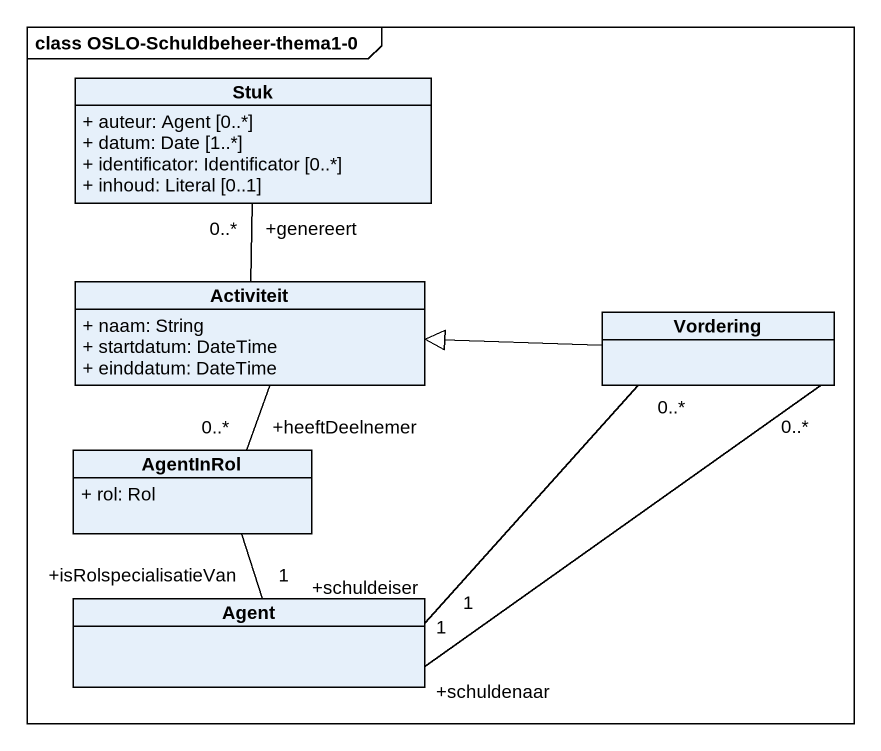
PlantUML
@startuml
mainframe class OSLO-Schuldbeheer-thema1-0
hide circle
hide empty members
skinparam classAttributeIconSize 0
class Stuk {
  + auteur: Agent [0..*]
  + datum: Date [1..*]
  + identificator: Identificator [0..*]
  + inhoud: Literal [0..1]
}
class Activiteit {
  + naam: String
  + startdatum: DateTime
  + einddatum: DateTime
}
class Vordering
class AgentInRol {
  + rol: Rol
}
class "Agent" as Agent_
Activiteit -up- "+genereert\n0..*" Stuk
Activiteit -- "+heeftDeelnemer\n0..*" AgentInRol
Vordering -left-|> Activiteit
Vordering "0..*" -- "+schuldenaar\n1" Agent_
Vordering "0..*" -- "+schuldeiser\n1" Agent_
AgentInRol -- "+isRolspecialisatieVan\n1" Agent_
@enduml
